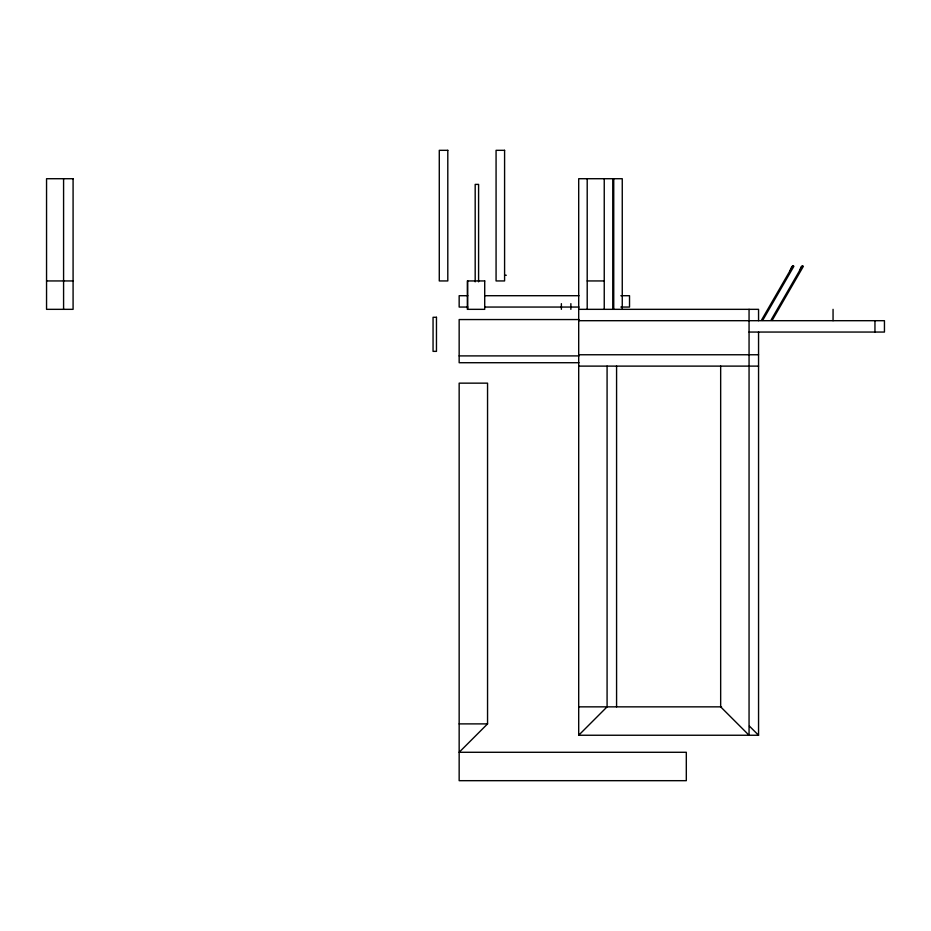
<?xml version="1.0" encoding="UTF-8"?>
<svg xmlns="http://www.w3.org/2000/svg" width="931" height="931" viewBox="0 0 931 931"><rect width="100%" height="100%" fill="white"/><g stroke="black" fill="none" stroke-linecap="round" stroke-linejoin="round"><path stroke-width="1.4" d="M791.85 266.429L790.07 270.642M801.347 266.429L799.566 270.642M487.553 723.887L459.158 752.283L686.31 752.283L686.31 780.678L459.158 780.678L459.158 383.153L487.553 383.153L487.553 723.887L459.158 723.887M758.556 332.053L758.556 735.246L578.698 735.246L607.082 706.85L607.082 366.116M504.59 275.262L506.301 275.262M46.55 280.941L73.084 280.941M587.205 280.941L604.242 280.941M467.828 295.709L459.158 295.709L459.158 307.055L467.828 307.055M485.144 295.709L578.989 295.709M620.861 295.709L629.531 295.709L629.531 307.055L620.861 307.055M485.144 307.055L578.989 307.055M578.698 309.336L758.556 309.336L758.556 320.695M578.989 319.554L459.158 319.554L459.158 362.718L578.989 362.718M578.698 320.695L884.45 320.695L884.45 332.053L749.059 332.053M578.698 354.758L758.556 354.758M459.158 355.898L578.989 355.898M578.698 366.116L758.556 366.116M578.698 706.85L721.537 706.85M749.42 726.122L758.556 735.246M874.954 320.695L874.954 332.053M833.059 309.336L833.059 320.695M749.059 309.336L749.059 735.246L720.664 706.85L720.664 366.116M622.257 309.336L622.257 178.717L578.698 178.717L578.698 735.246M616.578 366.116L616.578 706.85M613.738 178.717L613.738 309.336M612.761 178.717L612.761 309.336M604.242 178.717L604.242 309.336M587.205 178.717L587.205 309.336M570.866 303.657L570.866 309.336M561.37 303.657L561.37 309.336M478.592 281.837L478.592 184.396L475.182 184.396L475.182 281.837M467.676 280.941L467.676 309.336M63.587 178.717L63.587 309.336M792.909 265.731L761.674 319.822L762.664 320.392L793.887 266.301L792.909 265.731M802.406 265.731L771.171 319.822L772.16 320.392L803.383 266.301L802.406 265.731M447.799 150.322L439.281 150.322L439.281 280.941L447.799 280.941L447.799 150.322M504.59 150.322L496.072 150.322L496.072 280.941L504.59 280.941L504.59 150.322M73.084 178.717L46.55 178.717L46.55 309.336L73.084 309.336L73.084 178.717M484.714 280.941L467.362 280.941L467.362 309.336L484.714 309.336L484.714 280.941M436.464 317.285L433.055 317.285L433.055 351.359L436.464 351.359L436.464 317.285"/></g></svg>
